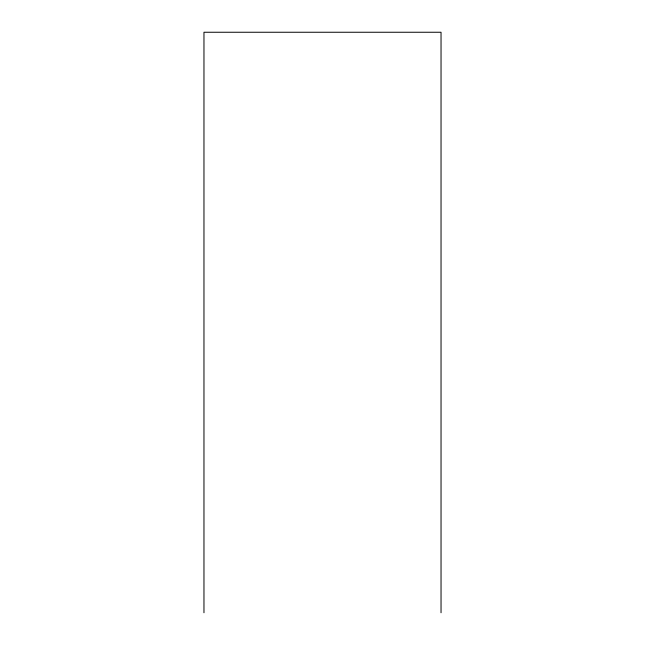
<?xml version="1.0" encoding="UTF-8"?>
<svg xmlns="http://www.w3.org/2000/svg" width="645" height="645" viewBox="0 0 645 645"><rect width="100%" height="100%" fill="white"/><g stroke="black" fill="none" stroke-linecap="round" stroke-linejoin="round"><path stroke-width="0.97" d="M441.035 612.75L441.035 32.25L203.965 32.25L203.965 612.75"/></g></svg>
